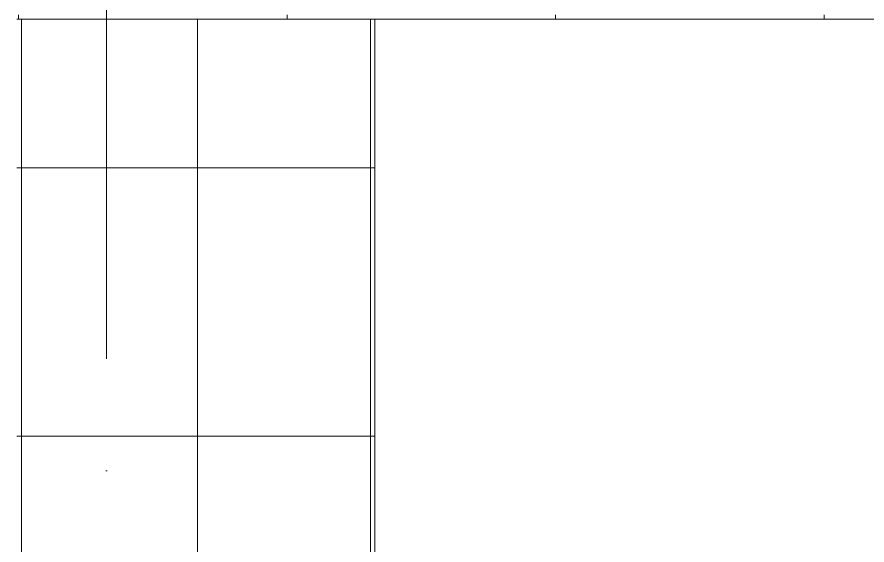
# Model space of a CAD drawing. Header units: millimetres. Extents: x -88595 to 880822, y -1054509 to -148035.
# Drawn here: x 551763 to 553663, y -245418 to -244237 of the extents above; entities that cross this region are included whole.
import ezdxf

# ---------------------------------------------------------------- set-up
doc = ezdxf.new("R2010")
doc.units = ezdxf.units.MM
doc.linetypes.add('ADSK_Линия сетки', pattern=[25, 20, -2.5, 0, -2.5])
for name, color, linetype, lineweight in [('Оборудование', 7, 'Continuous', 18), ('Ограждение', 7, 'Continuous', 9), ('Оси', 7, 'Continuous', 9)]:
    doc.layers.add(name, color=color, linetype=linetype, lineweight=lineweight)

# ---------------------------------------------------------------- blocks, each defined once
blk = doc.blocks.new('Кровля')
at = {"layer": 'Ограждение'}
h = blk.add_hatch(dxfattribs=at)
h.set_pattern_fill('FP_24', color=256, style=0, pattern_type=2)
h.set_pattern_definition([(0, (548766.5, 672653.3), (0, 424.264), []), (90, (548766.5, 672653.3), (-600, 4e-14), [])])
h.paths.add_polyline_path([(573105.5, 682195.5), (573105.5, 682205.5), (555905.5, 682205.5), (555895.5, 682195.5), (572758.1, 682195.5)])
h = blk.add_hatch(dxfattribs=at)
h.set_pattern_fill('FP_142', color=256, style=0, pattern_type=2)
h.set_pattern_definition([(0, (558846.5, 663825.2), (0, 600), []), (90, (558846.5, 663825.2), (-424.264, 3e-14), [])])
h.paths.add_polyline_path([(564030.5, 679185.5), (564040.5, 679185.5), (564040.5, 682195.5), (564030.5, 682195.5), (564030.5, 679207.4)])
h = blk.add_hatch(dxfattribs=at)
h.set_pattern_fill('FP_141', color=256, style=0, pattern_type=2)
h.set_pattern_definition([(0, (548566.5, 663825.2), (0, 600), []), (90, (548566.5, 663825.2), (-600, 4e-14), [])])
h.paths.add_polyline_path([(564198.8, 679185.5), (564820.5, 679185.5), (564820.5, 682195.5), (564040.5, 682195.5), (564040.5, 679185.5)])
h = blk.add_hatch(dxfattribs=at)
h.set_pattern_fill('FP_140', color=256, style=0, pattern_type=2)
h.set_pattern_definition([(0, (554150.5, 663825.2), (0, 600), []), (90, (554150.5, 663825.2), (-424.264, 3e-14), [])])
h.paths.add_polyline_path([(564830.5, 679185.5), (564830.5, 682195.5), (564820.5, 682195.5), (564820.5, 679185.5)])
for p, q in [((564030.5, 682195.5), (564040.5, 682195.5)), ((564040.5, 682195.5), (564820.5, 682195.5)), ((564040.5, 682195.5), (564040.5, 679185.5)), ((564820.5, 682195.5), (564830.5, 682195.5)), ((564820.5, 682195.5), (564820.5, 679185.5)), ((570830.5, 682195.5), (564830.5, 682195.5)), ((564830.5, 682195.5), (564830.5, 679185.5))]:
    blk.add_line(p, q, dxfattribs=at)
at = {"layer": 'Оси', "linetype": 'ADSK_Линия сетки', "ltscale": 100}
blk.add_line((564230.5, 695936.1), (564230.5, 631229.3), dxfattribs=at)

msp = doc.modelspace()

# ---------------------------------------------------------------- block references
at = {"layer": 'Оборудование', "color": 5, "true_color": 0x0000ff}
msp.add_blockref('Кровля', (-12267.3, -926437.4), dxfattribs=at)

doc.saveas('drawing.dxf')
